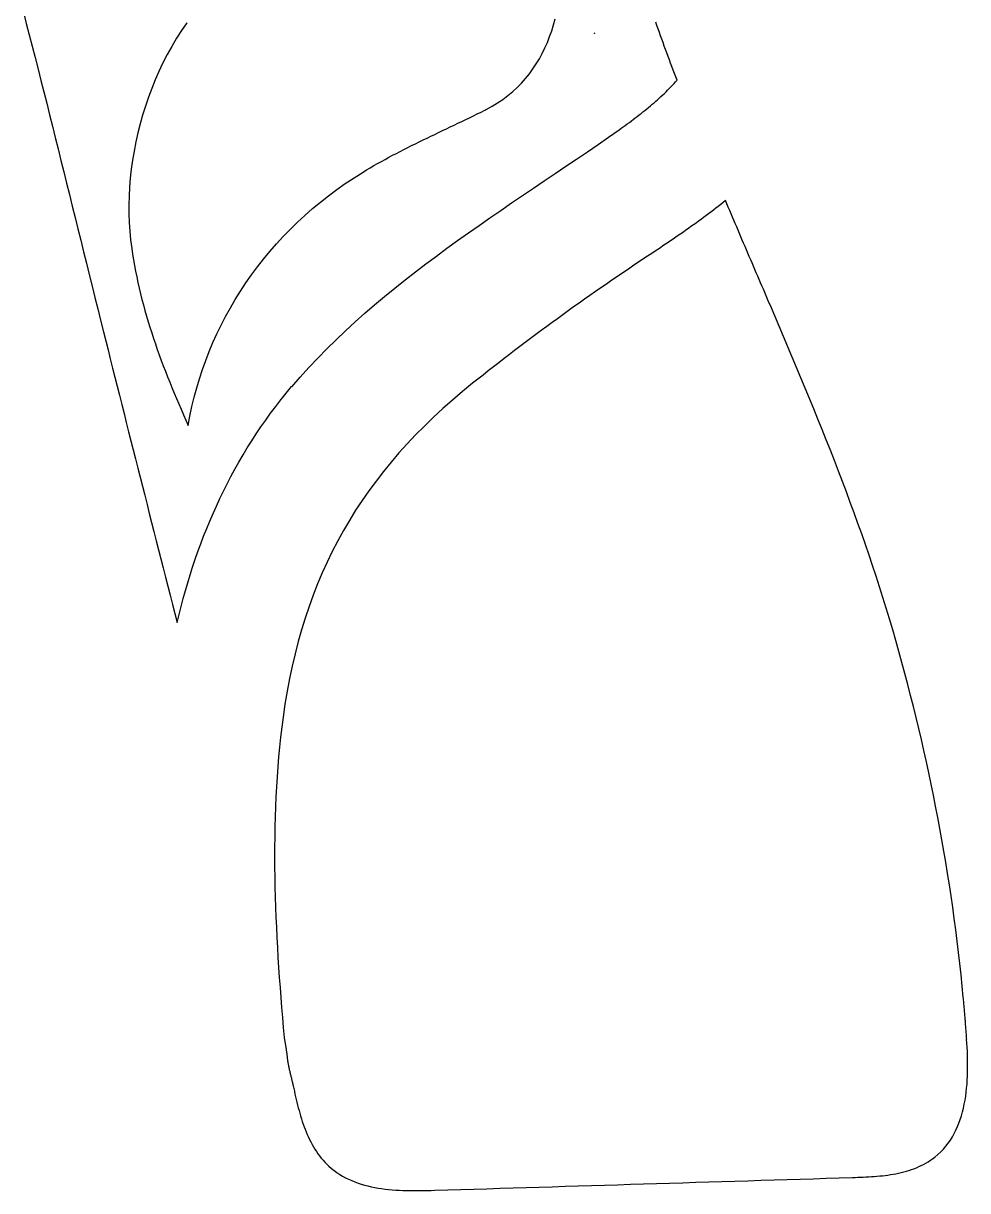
# Model space of a CAD drawing. Header units: metres. Extents: x 24 to 142, y -138 to -52.
# Drawn here: x 110.29 to 142.04, y -137.96 to -98.72 of the extents above; entities that cross this region are included whole.
import ezdxf

# ---------------------------------------------------------------- set-up
doc = ezdxf.new("R2010")
doc.units = ezdxf.units.M

msp = doc.modelspace()

# ---------------------------------------------------------------- linework, layer by layer
for points in [[(110.292642, -98.345752), (110.39221, -98.72853), (110.49127, -99.111308), (110.590076, -99.49434), (110.688374, -99.877372), (110.786164, -100.260658), (110.8837, -100.643944), (110.980982, -101.02723), (111.077756, -101.41077), (111.174276, -101.79431), (111.270542, -102.17785), (111.366554, -102.56139), (111.462312, -102.945184), (111.55807, -103.328978), (111.653574, -103.712772), (111.748824, -104.096566), (111.844074, -104.48036), (111.939324, -104.864154), (112.03432, -105.248202), (112.129316, -105.63225), (112.224312, -106.016298), (112.319308, -106.400346), (112.414304, -106.784394), (112.509554, -107.168442), (112.604804, -107.55249), (112.700054, -107.936284), (112.795558, -108.320078), (112.891316, -108.703872), (112.987074, -109.087666), (113.063528, -109.393228), (113.139982, -109.69879), (113.21669, -110.004352), (113.293398, -110.309914), (113.370106, -110.615476), (113.446814, -110.921038), (113.523776, -111.2266), (113.600738, -111.532162), (113.6777, -111.837724), (113.754662, -112.143286), (113.831624, -112.448848), (113.90884, -112.75441), (113.986056, -113.059972), (114.063272, -113.365534), (114.140488, -113.671096), (114.217958, -113.976404), (114.295428, -114.281712), (114.372898, -114.58702), (114.450368, -114.892328), (114.527838, -115.197636), (114.605562, -115.502944), (114.683286, -115.808252), (114.76101, -116.11356), (114.838734, -116.418868), (114.916458, -116.724176), (114.994436, -117.029484), (115.072414, -117.334792), (115.150392, -117.6401), (115.22837, -117.945408), (115.306348, -118.250716), (115.384326, -118.556024), (115.462558, -118.861332), (115.527582, -118.592092), (115.595654, -118.323868), (115.666774, -118.05666), (115.741196, -117.790468), (115.818666, -117.525546), (115.899438, -117.26164), (115.983512, -116.999004), (116.070888, -116.737638), (116.16182, -116.477542), (116.256054, -116.218716), (116.353844, -115.961414), (116.45519, -115.705382), (116.560092, -115.450874), (116.668804, -115.19789), (116.781326, -114.946176), (116.897404, -114.69624), (117.017546, -114.447828), (117.141498, -114.20094), (117.26926, -113.95583), (117.401086, -113.712244), (117.536976, -113.470436), (117.67693, -113.230406), (117.820948, -112.992154), (117.969284, -112.75568), (118.121684, -112.521238), (118.278402, -112.288574), (118.439438, -112.057942), (118.605046, -111.829342), (118.774972, -111.602774), (118.94947, -111.378238), (119.12854, -111.155734), (119.312182, -110.935262)], [(115.784376, -98.70313), (115.608608, -98.962972), (115.440968, -99.228402), (115.281456, -99.498912), (115.130072, -99.774502), (114.98707, -100.05441), (114.852196, -100.338382), (114.725704, -100.626164), (114.607594, -100.917248), (114.497612, -101.211126), (114.396012, -101.507798), (114.302794, -101.806502), (114.218212, -102.106984), (114.142012, -102.40899), (114.074194, -102.712012), (114.015012, -103.015542), (113.964466, -103.319326), (113.922302, -103.62311), (113.888774, -103.926386), (113.863882, -104.2289), (113.847626, -104.530144), (113.84026, -104.82961), (113.84153, -105.127044), (113.851436, -105.422192), (113.870232, -105.714546), (113.897918, -106.003852), (113.93424, -106.289602), (113.963196, -106.481626), (113.994692, -106.673142), (114.028474, -106.86415), (114.064796, -107.054904), (114.103404, -107.24515), (114.144298, -107.434888), (114.187478, -107.624372), (114.232944, -107.813348), (114.280442, -108.00207), (114.329972, -108.190284), (114.381534, -108.37799), (114.435128, -108.565442), (114.4905, -108.752386), (114.547904, -108.939076), (114.607086, -109.125258), (114.668046, -109.311186), (114.73053, -109.49686), (114.794792, -109.682026), (114.860578, -109.866938), (114.927888, -110.051342), (114.996722, -110.235492), (115.06708, -110.419388), (115.138708, -110.602776), (115.211606, -110.78591), (115.285774, -110.96879), (115.361212, -111.151162), (115.43792, -111.33328), (115.515644, -111.515144), (115.594384, -111.696754), (115.67414, -111.87811), (115.754912, -112.058958), (115.836446, -112.239552), (115.894866, -111.922052), (115.961922, -111.606076), (116.03736, -111.291878), (116.121434, -110.979712), (116.21389, -110.669832), (116.314728, -110.362238), (116.423948, -110.057184), (116.541296, -109.75467), (116.667026, -109.45495), (116.800884, -109.158278), (116.94287, -108.864654), (117.092984, -108.574332), (117.251226, -108.287566), (117.417342, -108.004356), (117.591332, -107.72521), (117.773196, -107.449874), (117.962934, -107.178856), (118.160292, -106.912156), (118.365524, -106.649774), (118.578376, -106.391964), (118.798848, -106.13898), (119.02694, -105.891076), (119.262398, -105.648252), (119.505222, -105.410762), (119.755666, -105.17886), (120.013222, -104.952546), (120.278144, -104.732074), (120.550432, -104.517444), (120.829832, -104.309164), (121.116344, -104.10698), (121.409968, -103.9114), (121.710704, -103.722424), (121.832624, -103.648764), (121.955306, -103.57612), (122.07875, -103.504492), (122.202956, -103.43388), (122.32767, -103.364284), (122.452892, -103.29545), (122.578876, -103.227378), (122.705368, -103.160068), (122.832368, -103.09352), (122.959876, -103.027734), (123.087638, -102.962456), (123.215908, -102.897686), (123.344432, -102.833424), (123.473464, -102.76967), (123.60275, -102.70617), (123.73229, -102.643178), (123.862084, -102.58044), (123.991878, -102.517956), (124.121926, -102.455726), (124.251974, -102.393496), (124.382276, -102.33152), (124.512578, -102.269544), (124.64288, -102.207568), (124.773182, -102.145592), (124.90323, -102.083362), (125.033278, -102.021132), (125.163072, -101.958648), (125.292866, -101.89591), (125.422406, -101.832918), (125.551692, -101.769418), (125.680724, -101.705664), (125.809248, -101.641402), (125.810518, -101.64064), (125.811788, -101.639878), (125.813058, -101.639116), (125.814328, -101.638354), (125.815598, -101.637592), (125.816868, -101.63683), (125.818138, -101.636068), (125.819408, -101.635306), (125.820678, -101.634544), (125.821948, -101.633782), (125.823218, -101.63302), (125.824488, -101.632258), (125.825758, -101.631496), (125.827028, -101.630734), (125.828298, -101.629972), (125.829568, -101.62921), (125.830838, -101.628448), (125.832108, -101.627686), (125.833378, -101.626924), (125.834648, -101.626162), (125.835918, -101.6254), (125.837188, -101.624638), (125.838458, -101.623876), (125.839728, -101.623114), (125.840998, -101.622352), (125.842268, -101.62159), (125.843538, -101.620828), (125.844808, -101.620066), (125.846078, -101.619304), (125.847348, -101.618542), (125.848618, -101.61778), (125.849888, -101.617018), (126.046992, -101.511608), (126.234698, -101.398832), (126.413514, -101.27869), (126.58344, -101.15169), (126.744476, -101.017832), (126.89713, -100.877624), (127.041148, -100.731066), (127.177038, -100.578666), (127.3048, -100.420424), (127.424688, -100.256594), (127.536702, -100.087684), (127.641096, -99.913694), (127.73787, -99.734878), (127.827278, -99.55149), (127.909574, -99.363784), (127.984758, -99.172014), (128.053084, -98.97618), (128.114806, -98.77679), (128.169924, -98.574098)], [(119.313706, -110.939326), (119.597932, -110.611412), (119.88927, -110.28934), (120.187466, -109.97311), (120.492012, -109.662468), (120.802908, -109.35716), (121.119392, -109.056932), (121.441464, -108.76153), (121.768616, -108.4707), (122.100594, -108.184188), (122.437144, -107.901994), (122.777758, -107.62361), (123.122182, -107.349036), (123.470162, -107.078018), (123.821444, -106.810302), (124.17552, -106.545634), (124.532136, -106.28376), (124.891038, -106.02468), (125.251718, -105.767886), (125.614176, -105.513378), (125.97765, -105.260902), (126.34214, -105.00995), (126.707138, -104.760522), (127.07239, -104.512618), (127.437642, -104.26573), (127.80264, -104.019604), (128.166876, -103.77424), (128.530096, -103.52913), (128.891792, -103.284274), (129.251964, -103.039418), (129.610104, -102.794308), (129.965958, -102.54869), (130.319018, -102.30231), (130.388868, -102.253034), (130.45821, -102.203758), (130.527044, -102.154228), (130.59537, -102.104698), (130.663188, -102.054914), (130.730498, -102.00513), (130.7973, -101.955092), (130.86334, -101.905054), (130.928872, -101.854762), (130.993896, -101.80447), (131.058412, -101.753924), (131.122166, -101.703124), (131.185412, -101.65207), (131.24815, -101.601016), (131.310126, -101.549708), (131.371594, -101.498146), (131.432554, -101.44633), (131.492752, -101.39426), (131.552442, -101.34219), (131.61137, -101.289866), (131.66979, -101.237288), (131.727448, -101.184456), (131.784344, -101.13137), (131.840732, -101.077776), (131.896358, -101.023928), (131.951476, -100.969826), (132.005832, -100.91547), (132.059426, -100.86086), (132.112512, -100.805996), (132.164836, -100.750624), (132.216398, -100.694998), (132.267198, -100.639118), (132.223764, -100.52431), (132.18033, -100.409502), (132.13715, -100.294694), (132.09397, -100.179886), (132.051044, -100.064824), (132.008372, -99.949762), (131.9657, -99.8347), (131.923282, -99.719638), (131.881118, -99.604322), (131.838954, -99.489006), (131.797044, -99.37369), (131.755388, -99.258374), (131.713986, -99.142804), (131.672584, -99.027234), (131.631436, -98.911664), (131.590542, -98.796094), (131.549902, -98.68027)], [(129.491486, -99.065588), (129.490724, -99.066604), (129.490216, -99.067366), (129.489708, -99.067874), (129.489454, -99.068128), (129.489708, -99.067874), (129.490216, -99.067366), (129.490724, -99.066858), (129.491232, -99.066096), (129.491994, -99.065334), (129.492756, -99.064572), (129.493518, -99.063556), (129.49428, -99.06254), (129.495296, -99.061524), (129.496312, -99.060508), (129.497328, -99.059492), (129.498344, -99.058476), (129.499106, -99.05746), (129.499868, -99.056444), (129.50063, -99.055682), (129.501392, -99.05492), (129.5019, -99.054158), (129.502408, -99.05365), (129.502662, -99.053142), (129.502916, -99.052888), (129.502662, -99.053142), (129.502154, -99.05365), (129.501392, -99.054412), (129.50063, -99.055428), (129.500376, -99.055682), (129.500122, -99.055936), (129.499868, -99.05619), (129.499614, -99.056444), (129.49936, -99.056698), (129.499106, -99.056952), (129.498852, -99.057206), (129.498598, -99.05746), (129.498344, -99.057714), (129.49809, -99.057968), (129.497836, -99.058222), (129.497582, -99.058476), (129.497328, -99.05873), (129.497074, -99.058984), (129.49682, -99.059238), (129.496566, -99.059492), (129.496312, -99.059746), (129.496058, -99.06), (129.495804, -99.060254), (129.49555, -99.060508), (129.495296, -99.060762), (129.495042, -99.061016), (129.494788, -99.06127), (129.494534, -99.061524), (129.49428, -99.061778), (129.494026, -99.062032), (129.493772, -99.062286), (129.493518, -99.06254), (129.493264, -99.062794), (129.49301, -99.063048), (129.492756, -99.063302), (129.492502, -99.063556)], [(142.004288, -132.868924), (142.00124, -132.824982), (141.998192, -132.78104), (141.995144, -132.737098), (141.992096, -132.693156), (141.988794, -132.649214), (141.985492, -132.605272), (141.98219, -132.56133), (141.978888, -132.517388), (141.975586, -132.473446), (141.972284, -132.429504), (141.968982, -132.385562), (141.96568, -132.34162), (141.962124, -132.297678), (141.958568, -132.25399), (141.955012, -132.210048), (141.951456, -132.16636), (141.9479, -132.122672), (141.944344, -132.078984), (141.940788, -132.035296), (141.937232, -131.991608), (141.933422, -131.94792), (141.929612, -131.904232), (141.925802, -131.860544), (141.921992, -131.816856), (141.918182, -131.773168), (141.914372, -131.72948), (141.910562, -131.685792), (141.906752, -131.642104), (141.902688, -131.598416), (141.898624, -131.554728), (141.89456, -131.51104), (141.890496, -131.467352), (141.854174, -131.08686), (141.815312, -130.706622), (141.774164, -130.326638), (141.73073, -129.946908), (141.68501, -129.567432), (141.637004, -129.18821), (141.586712, -128.809242), (141.534134, -128.430528), (141.47927, -128.052322), (141.42212, -127.67437), (141.362684, -127.296672), (141.301216, -126.919482), (141.237462, -126.542546), (141.171422, -126.166118), (141.10335, -125.789944), (141.032992, -125.414278), (140.960602, -125.038866), (140.885926, -124.663962), (140.809218, -124.289566), (140.730224, -123.915424), (140.649198, -123.54179), (140.56614, -123.168664), (140.480796, -122.796046), (140.39342, -122.423936), (140.304012, -122.052334), (140.212572, -121.68124), (140.1191, -121.310654), (140.023596, -120.940576), (139.92606, -120.571006), (139.826492, -120.201944), (139.724892, -119.83339), (139.62126, -119.465598), (139.516866, -119.103394), (139.409932, -118.742206), (139.300712, -118.382034), (139.189206, -118.022624), (139.075414, -117.66423), (138.959336, -117.306598), (138.841226, -116.949982), (138.721084, -116.594128), (138.59891, -116.239036), (138.474958, -115.884706), (138.348974, -115.530884), (138.221212, -115.177824), (138.091926, -114.825526), (137.960862, -114.473736), (137.828274, -114.122454), (137.694162, -113.771934), (137.55878, -113.421922), (137.421874, -113.072418), (137.283698, -112.723168), (137.144506, -112.374426), (137.004044, -112.026192), (136.862566, -111.678212), (136.720072, -111.330486), (136.576562, -110.983268), (136.43229, -110.636304), (136.287256, -110.289594), (136.14146, -109.942884), (135.994902, -109.596428), (135.847836, -109.250226), (135.700262, -108.904024), (135.55218, -108.558076), (135.403844, -108.212128), (135.3566, -108.101892), (135.309356, -107.991656), (135.262112, -107.88142), (135.214868, -107.771184), (135.167624, -107.660948), (135.12038, -107.550712), (135.073136, -107.440476), (135.025892, -107.33024), (134.978648, -107.220004), (134.931404, -107.109768), (134.88416, -106.999532), (134.836916, -106.889296), (134.789672, -106.77906), (134.742428, -106.668824), (134.695184, -106.558588), (134.64794, -106.448352), (134.600696, -106.338116), (134.553452, -106.22788), (134.506208, -106.117644), (134.459218, -106.007408), (134.412228, -105.896918), (134.365238, -105.786428), (134.318248, -105.675938), (134.271258, -105.565448), (134.224268, -105.454958), (134.177278, -105.344468), (134.130288, -105.233978), (134.083552, -105.123488), (134.036816, -105.012998), (133.99008, -104.902508), (133.943344, -104.792018), (133.896862, -104.681528), (133.815836, -104.746552), (133.734556, -104.811068), (133.653022, -104.87533), (133.57098, -104.939084), (133.488684, -105.002584), (133.406134, -105.065576), (133.32333, -105.128314), (133.240018, -105.190544), (133.156452, -105.25252), (133.072632, -105.314242), (132.988558, -105.375456), (132.90423, -105.436416), (132.819648, -105.497122), (132.735066, -105.557574), (132.65023, -105.617772), (132.56514, -105.677716), (132.479796, -105.737406), (132.394452, -105.796842), (132.308854, -105.856024), (132.223256, -105.914952), (132.137404, -105.973626), (132.051552, -106.032046), (131.965446, -106.090466), (131.87934, -106.148632), (131.793234, -106.206544), (131.707128, -106.264456), (131.621022, -106.322114), (131.534662, -106.379518), (131.448302, -106.436922), (131.361942, -106.494072), (131.275582, -106.551222), (131.189222, -106.608372), (131.002786, -106.73207), (130.816858, -106.856276), (130.631184, -106.98099), (130.445764, -107.106212), (130.260598, -107.231942), (130.075686, -107.35818), (129.891282, -107.484926), (129.707132, -107.612434), (129.523236, -107.74045), (129.339848, -107.868974), (129.156714, -107.998006), (128.973834, -108.127546), (128.791462, -108.257594), (128.609344, -108.38815), (128.42748, -108.519214), (128.246124, -108.650786), (128.065022, -108.782866), (127.884428, -108.915454), (127.704088, -109.04855), (127.524256, -109.182154), (127.344678, -109.316266), (127.165608, -109.450886), (126.986792, -109.586014), (126.808484, -109.72165), (126.63043, -109.85754), (126.452884, -109.993938), (126.275846, -110.130844), (126.099062, -110.268258), (125.922786, -110.40618), (125.747018, -110.54461), (125.571504, -110.683294), (125.396498, -110.822486), (125.052074, -111.102902), (124.71781, -111.38662), (124.393452, -111.67364), (124.079, -111.964216), (123.7742, -112.258348), (123.479306, -112.55629), (123.194064, -112.858296), (122.918474, -113.164112), (122.652282, -113.474246), (122.395742, -113.788698), (122.1486, -114.107468), (121.910856, -114.43081), (121.682256, -114.758724), (121.463054, -115.091464), (121.252996, -115.429284), (121.052082, -115.77193), (120.860312, -116.11991), (120.677432, -116.473224), (120.503442, -116.831872), (120.338342, -117.196108), (120.181878, -117.565932), (120.034304, -117.941598), (119.895366, -118.323106), (119.765064, -118.71071), (119.643144, -119.10441), (119.52986, -119.50446), (119.424958, -119.91086), (119.328438, -120.323864), (119.240046, -120.743472), (119.160036, -121.169938), (119.088154, -121.603262), (119.0244, -122.043698), (118.981474, -122.377708), (118.942358, -122.711972), (118.907052, -123.04649), (118.875302, -123.381516), (118.847108, -123.716796), (118.82247, -124.05233), (118.801134, -124.388118), (118.7831, -124.72416), (118.768114, -125.060456), (118.756176, -125.397006), (118.747286, -125.733556), (118.74119, -126.07036), (118.737888, -126.407418), (118.737126, -126.744476), (118.738904, -127.081534), (118.743222, -127.418846), (118.749826, -127.756158), (118.758716, -128.09347), (118.769638, -128.430782), (118.782592, -128.768094), (118.797578, -129.105406), (118.814342, -129.442718), (118.832884, -129.78003), (118.85295, -130.117088), (118.87454, -130.454146), (118.897654, -130.79095), (118.922038, -131.127754), (118.947692, -131.464304), (118.974362, -131.8006), (119.002048, -132.136642), (119.03075, -132.47243), (119.060214, -132.807964), (119.064278, -132.829808), (119.068342, -132.851652), (119.072406, -132.873496), (119.07647, -132.89534), (119.080534, -132.917184), (119.084344, -132.939028), (119.088154, -132.960872), (119.091964, -132.982716), (119.095774, -133.00456), (119.09933, -133.026404), (119.102886, -133.048248), (119.106442, -133.070092), (119.109998, -133.091936), (119.113554, -133.114034), (119.116856, -133.136132), (119.120158, -133.15823), (119.12346, -133.180328), (119.126762, -133.202426), (119.130064, -133.224524), (119.133112, -133.246622), (119.13616, -133.26872), (119.139208, -133.290818), (119.142256, -133.312916), (119.14505, -133.335014), (119.147844, -133.357112), (119.150638, -133.37921), (119.153432, -133.401308), (119.155972, -133.423406), (119.158512, -133.445504), (119.161052, -133.467602), (119.163592, -133.4897), (119.165878, -133.511798), (119.16918, -133.5405), (119.172736, -133.569202), (119.1768, -133.597904), (119.181118, -133.626606), (119.18569, -133.655308), (119.190516, -133.684264), (119.195596, -133.71322), (119.201184, -133.742176), (119.207026, -133.771132), (119.212868, -133.800088), (119.218964, -133.829044), (119.225314, -133.858), (119.231918, -133.886956), (119.238522, -133.915912), (119.24538, -133.944868), (119.252238, -133.973824), (119.25935, -134.00278), (119.266462, -134.031736), (119.273574, -134.060438), (119.280686, -134.08914), (119.287798, -134.117842), (119.29491, -134.146544), (119.302022, -134.175246), (119.309134, -134.203948), (119.316246, -134.23265), (119.323358, -134.261098), (119.330216, -134.289546), (119.337074, -134.317994), (119.343678, -134.346442), (119.350282, -134.37489), (119.356632, -134.403084), (119.362728, -134.431278), (119.382794, -134.523226), (119.403114, -134.615428), (119.423688, -134.707884), (119.44477, -134.800594), (119.46636, -134.893304), (119.488712, -134.986014), (119.511826, -135.07847), (119.535702, -135.170926), (119.56034, -135.263128), (119.585994, -135.354822), (119.612664, -135.446262), (119.640604, -135.537194), (119.66956, -135.627618), (119.699786, -135.71728), (119.731536, -135.80618), (119.76481, -135.894318), (119.799608, -135.981694), (119.83593, -136.068054), (119.87403, -136.153398), (119.913908, -136.237472), (119.955564, -136.320276), (119.999252, -136.40181), (120.044972, -136.482074), (120.092724, -136.560814), (120.142762, -136.63803), (120.195086, -136.713722), (120.24995, -136.787636), (120.3071, -136.859772), (120.36679, -136.93013), (120.429274, -136.99871), (120.494298, -137.065258), (120.562116, -137.12952), (120.65, -137.206228), (120.740424, -137.27811), (120.833388, -137.34542), (120.928638, -137.408158), (121.026174, -137.466578), (121.125996, -137.520934), (121.22785, -137.571226), (121.331736, -137.617708), (121.4374, -137.66038), (121.544842, -137.699496), (121.653808, -137.73531), (121.764298, -137.767822), (121.876312, -137.797032), (121.989596, -137.823194), (122.103896, -137.846562), (122.219466, -137.867136), (122.335798, -137.88517), (122.453146, -137.900918), (122.571256, -137.91438), (122.689874, -137.925556), (122.809, -137.9347), (122.928634, -137.942066), (123.048522, -137.947654), (123.168664, -137.951718), (123.288806, -137.954258), (123.408948, -137.955528), (123.528836, -137.955782), (123.64847, -137.95502), (123.76785, -137.953242), (123.886722, -137.950702), (124.004832, -137.947654), (124.122434, -137.944352), (124.561092, -137.93089), (124.99975, -137.917428), (125.438408, -137.903966), (125.877066, -137.890504), (126.315724, -137.877042), (126.754382, -137.86358), (127.19304, -137.850118), (127.631698, -137.836656), (128.070356, -137.823194), (128.509014, -137.809732), (128.947672, -137.79627), (129.38633, -137.782808), (129.824988, -137.769346), (130.263646, -137.755884), (130.702304, -137.742422), (131.140962, -137.72896), (131.57962, -137.715498), (132.018278, -137.702036), (132.456936, -137.688574), (132.895594, -137.675112), (133.334252, -137.66165), (133.77291, -137.648188), (134.211568, -137.634726), (134.650226, -137.621264), (135.088884, -137.607802), (135.527542, -137.59434), (135.9662, -137.580878), (136.404858, -137.567416), (136.843516, -137.553954), (137.282174, -137.540492), (137.720832, -137.52703), (138.15949, -137.513568), (138.250676, -137.510774), (138.342116, -137.507726), (138.43381, -137.50417), (138.525758, -137.50036), (138.61796, -137.496042), (138.710162, -137.490962), (138.802364, -137.48512), (138.894566, -137.478516), (138.986768, -137.47115), (139.078716, -137.462768), (139.17041, -137.453116), (139.26185, -137.442448), (139.353036, -137.430256), (139.443714, -137.416794), (139.533884, -137.401808), (139.623546, -137.385298), (139.7127, -137.36701), (139.801092, -137.346944), (139.888722, -137.3251), (139.97559, -137.301224), (140.061696, -137.275316), (140.146786, -137.247376), (140.23086, -137.21715), (140.313918, -137.184638), (140.395706, -137.149586), (140.476478, -137.111994), (140.55598, -137.071862), (140.634212, -137.028936), (140.71092, -136.983216), (140.786104, -136.934702), (140.859764, -136.88314), (140.9319, -136.82853), (141.033754, -136.74344), (141.129512, -136.654032), (141.219428, -136.56056), (141.303502, -136.463024), (141.381988, -136.361678), (141.454886, -136.256776), (141.522704, -136.148572), (141.585442, -136.037066), (141.6431, -135.922512), (141.696186, -135.805164), (141.7447, -135.685022), (141.788642, -135.56234), (141.82852, -135.437372), (141.864334, -135.310372), (141.896084, -135.18134), (141.924024, -135.05053), (141.948408, -134.918196), (141.96949, -134.784338), (141.98727, -134.649464), (142.002002, -134.513574), (142.01394, -134.376668), (142.023084, -134.239254), (142.029688, -134.101332), (142.034006, -133.963156), (142.036038, -133.824726), (142.036038, -133.686296), (142.034006, -133.54812), (142.03045, -133.410452), (142.025116, -133.273546), (142.018512, -133.137402), (142.010638, -133.002274), (142.001748, -132.868162)]]:
    msp.add_lwpolyline(points)

doc.saveas('drawing.dxf')
